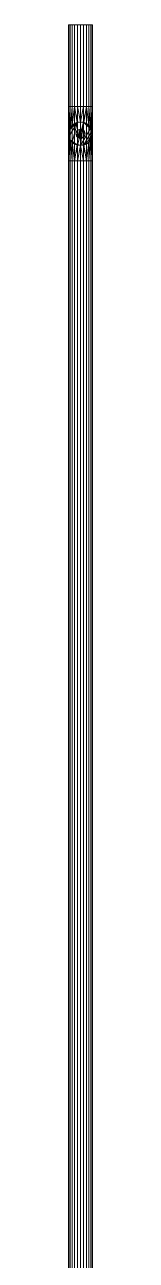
# Model space of a CAD drawing. Header units: inches. Extents: x -3325 to -59, y 5 to 733.
# Drawn here: x -514.2 to -512.9, y 465.8 to 533.8 of the extents above; entities that cross this region are included whole.
import ezdxf

# ---------------------------------------------------------------- set-up
doc = ezdxf.new("R2010")
doc.units = ezdxf.units.IN
doc.header["$MEASUREMENT"] = 0
doc.layers.add('F-SPRN', color=10, linetype='Continuous', lineweight=9)
doc.layers.add('P-PIPE', color=10, linetype='Continuous', lineweight=9)

# ---------------------------------------------------------------- blocks, each defined once
blk = doc.blocks.new('Sprinkler - Pendent_up - 1_2_ Pendent-388337-06 - Fifth Level')
at = {"layer": 'F-SPRN'}
mesh = blk.add_polyface(dxfattribs=at)
corners = [(0, 0.25), (-0.065, 0.241), (-0.125, 0.217), (-0.177, 0.177), (-0.217, 0.125), (-0.241, 0.065), (-0.25, 0), (-0.241, -0.065), (-0.217, -0.125), (-0.177, -0.177), (-0.125, -0.217), (-0.065, -0.241), (0, -0.25), (0.065, -0.241), (0.125, -0.217), (0.177, -0.177), (0.217, -0.125), (0.241, -0.065), (0.25, 0), (0.241, 0.065), (0.217, 0.125), (0.177, 0.177), (0.125, 0.217), (0.065, 0.241)]
mesh.append_faces([[corners[k] for k in face] for face in [(3, 1, 2), (17, 15, 16)]], dxfattribs={"vtx0": -1})
mesh.append_faces([[corners[k] for k in face] for face in [(0, 13, 17, 18)]], dxfattribs={"vtx0": -1, "vtx1": -1, "vtx3": -1})
mesh.append_faces([[corners[k] for k in face] for face in [(11, 0, 1, 3)]], dxfattribs={"vtx0": -1, "vtx2": -1, "vtx3": -1})
mesh.append_faces([[corners[k] for k in face] for face in [(0, 11, 12, 13)]], dxfattribs={"vtx0": -1, "vtx3": -1})
mesh.append_faces([[corners[k] for k in face] for face in [(9, 10, 6)]], dxfattribs={"vtx1": -1, "vtx2": -1})
mesh.append_faces([[corners[k] for k in face] for face in [(10, 11, 3, 6), (20, 21, 0, 18)]], dxfattribs={"vtx1": -1, "vtx2": -1, "vtx3": -1})
mesh.append_faces([[corners[k] for k in face] for face in [(7, 8, 9, 6), (4, 5, 6, 3), (22, 23, 0, 21), (18, 19, 20)]], dxfattribs={"vtx2": -1})
mesh.append_faces([[corners[k] for k in face] for face in [(13, 14, 15, 17)]], dxfattribs={"vtx2": -1, "vtx3": -1})
mesh = blk.add_polyface(dxfattribs=at)
corners = [(0, 0.25, -2.125), (0.065, 0.241, -2.125), (0.125, 0.217, -2.125), (0.177, 0.177, -2.125), (0.217, 0.125, -2.125), (0.241, 0.065, -2.125), (0.25, 0, -2.125), (0.241, -0.065, -2.125), (0.217, -0.125, -2.125), (0.177, -0.177, -2.125), (0.125, -0.217, -2.125), (0.065, -0.241, -2.125), (0, -0.25, -2.125), (-0.065, -0.241, -2.125), (-0.125, -0.217, -2.125), (-0.177, -0.177, -2.125), (-0.217, -0.125, -2.125), (-0.241, -0.065, -2.125), (-0.25, 0, -2.125), (-0.241, 0.065, -2.125), (-0.217, 0.125, -2.125), (-0.177, 0.177, -2.125), (-0.125, 0.217, -2.125), (-0.065, 0.241, -2.125)]
mesh.append_faces([[corners[k] for k in face] for face in [(9, 7, 8), (13, 11, 12)]], dxfattribs={"vtx0": -1})
mesh.append_faces([[corners[k] for k in face] for face in [(4, 0, 3)]], dxfattribs={"vtx0": -1, "vtx1": -1})
mesh.append_faces([[corners[k] for k in face] for face in [(0, 11, 13, 23), (13, 18, 21)]], dxfattribs={"vtx0": -1, "vtx1": -1, "vtx2": -1})
mesh.append_faces([[corners[k] for k in face] for face in [(7, 11, 0, 4)]], dxfattribs={"vtx0": -1, "vtx1": -1, "vtx2": -1, "vtx3": -1})
mesh.append_faces([[corners[k] for k in face] for face in [(6, 7, 4, 5)]], dxfattribs={"vtx1": -1})
mesh.append_faces([[corners[k] for k in face] for face in [(13, 14, 17, 18)]], dxfattribs={"vtx1": -1, "vtx3": -1})
mesh.append_faces([[corners[k] for k in face] for face in [(15, 16, 17, 14)]], dxfattribs={"vtx2": -1})
mesh.append_faces([[corners[k] for k in face] for face in [(9, 10, 11, 7), (21, 22, 23, 13)]], dxfattribs={"vtx2": -1, "vtx3": -1})
mesh.append_faces([[corners[k] for k in face] for face in [(0, 1, 2, 3), (18, 19, 20, 21)]], dxfattribs={"vtx3": -1})
mesh = blk.add_polyface(dxfattribs=at)
corners = [(0, -0.25), (-0.065, -0.241), (-0.125, -0.217), (-0.177, -0.177), (-0.217, -0.125), (-0.241, -0.065), (-0.25, 0), (-0.241, 0.065), (-0.217, 0.125), (-0.177, 0.177), (-0.125, 0.217), (-0.065, 0.241), (0, 0.25), (0, 0.25, -2.125), (-0.065, 0.241, -2.125), (-0.125, 0.217, -2.125), (-0.177, 0.177, -2.125), (-0.217, 0.125, -2.125), (-0.241, 0.065, -2.125), (-0.25, 0, -2.125), (-0.241, -0.065, -2.125), (-0.217, -0.125, -2.125), (-0.177, -0.177, -2.125), (-0.125, -0.217, -2.125), (-0.065, -0.241, -2.125), (0, -0.25, -2.125)]
mesh.append_faces([[corners[k] for k in face] for face in [(13, 14, 11, 12), (0, 1, 24, 25)]], dxfattribs={"vtx1": -1})
mesh.append_faces([[corners[k] for k in face] for face in [(14, 15, 10, 11), (16, 17, 8, 9), (15, 16, 9, 10), (17, 18, 7, 8), (6, 7, 18, 19), (19, 20, 5, 6), (20, 21, 4, 5), (22, 23, 2, 3), (21, 22, 3, 4), (23, 24, 1, 2)]], dxfattribs={"vtx1": -1, "vtx3": -1})
mesh = blk.add_polyface(dxfattribs=at)
corners = [(0, 0.25), (0.065, 0.241), (0.125, 0.217), (0.177, 0.177), (0.217, 0.125), (0.241, 0.065), (0.25, 0), (0.241, -0.065), (0.217, -0.125), (0.177, -0.177), (0.125, -0.217), (0.065, -0.241), (0, -0.25), (0, -0.25, -2.125), (0.065, -0.241, -2.125), (0.125, -0.217, -2.125), (0.177, -0.177, -2.125), (0.217, -0.125, -2.125), (0.241, -0.065, -2.125), (0.25, 0, -2.125), (0.241, 0.065, -2.125), (0.217, 0.125, -2.125), (0.177, 0.177, -2.125), (0.125, 0.217, -2.125), (0.065, 0.241, -2.125), (0, 0.25, -2.125)]
mesh.append_faces([[corners[k] for k in face] for face in [(13, 14, 11, 12), (0, 1, 24, 25)]], dxfattribs={"vtx1": -1})
mesh.append_faces([[corners[k] for k in face] for face in [(14, 15, 10, 11), (16, 17, 8, 9), (15, 16, 9, 10), (17, 18, 7, 8), (6, 7, 18, 19), (19, 20, 5, 6), (20, 21, 4, 5), (22, 23, 2, 3), (21, 22, 3, 4), (23, 24, 1, 2)]], dxfattribs={"vtx1": -1, "vtx3": -1})
blk = doc.blocks.new('Tee - Welded - Generic - Standard-1086689-06 - Fifth Level')
at = {"layer": 'P-PIPE'}
mesh = blk.add_polyface(dxfattribs=at)
corners = [(-1.496, -0.657), (-1.496, -0.635, 0.17), (-1.496, -0.569, 0.329), (-1.496, -0.465, 0.465), (-1.496, -0.329, 0.569), (-1.496, -0.17, 0.635), (-1.496, 0, 0.657), (-1.496, 0.17, 0.635), (-1.496, 0.329, 0.569), (-1.496, 0.465, 0.465), (-1.496, 0.569, 0.329), (-1.496, 0.635, 0.17), (-1.496, 0.657), (-1.496, 0.635, -0.17), (-1.496, 0.569, -0.329), (-1.496, 0.465, -0.465), (-1.496, 0.329, -0.569), (-1.496, 0.17, -0.635), (-1.496, 0, -0.657), (-1.496, -0.17, -0.635), (-1.496, -0.329, -0.569), (-1.496, -0.465, -0.465), (-1.496, -0.569, -0.329), (-1.496, -0.635, -0.17)]
mesh.append_faces([[corners[k] for k in face] for face in [(20, 17, 18, 19)]], dxfattribs={"vtx0": -1})
mesh.append_faces([[corners[k] for k in face] for face in [(23, 17, 20), (11, 23, 8, 10)]], dxfattribs={"vtx0": -1, "vtx1": -1, "vtx2": -1})
mesh.append_faces([[corners[k] for k in face] for face in [(17, 23, 11, 14)]], dxfattribs={"vtx0": -1, "vtx1": -1, "vtx2": -1, "vtx3": -1})
mesh.append_faces([[corners[k] for k in face] for face in [(16, 17, 14, 15), (9, 10, 8)]], dxfattribs={"vtx1": -1})
mesh.append_faces([[corners[k] for k in face] for face in [(7, 8, 3, 6)]], dxfattribs={"vtx1": -1, "vtx2": -1})
mesh.append_faces([[corners[k] for k in face] for face in [(23, 0, 3, 8)]], dxfattribs={"vtx1": -1, "vtx2": -1, "vtx3": -1})
mesh.append_faces([[corners[k] for k in face] for face in [(12, 13, 14, 11)]], dxfattribs={"vtx2": -1})
mesh.append_faces([[corners[k] for k in face] for face in [(20, 21, 22, 23), (0, 1, 2, 3), (3, 4, 5, 6)]], dxfattribs={"vtx3": -1})
mesh = blk.add_polyface(dxfattribs=at)
corners = [(-1.496, 0.657), (-1.496, 0.635, 0.17), (-1.496, 0.569, 0.329), (-1.496, 0.465, 0.465), (-1.496, 0.329, 0.569), (-1.496, 0.17, 0.635), (-1.496, 0, 0.657), (-1.496, -0.17, 0.635), (-1.496, -0.329, 0.569), (-1.496, -0.465, 0.465), (-1.496, -0.569, 0.329), (-1.496, -0.635, 0.17), (-1.496, -0.657), (-0.657, -0.657), (-0.634, -0.634, 0.175), (-0.569, -0.569, 0.329), (-0.477, -0.477, 0.452), (-0.369, -0.369, 0.545), (-0.25, -0.25, 0.608), (-0.126, -0.126, 0.645), (0, 0, 0.657), (0.126, -0.126, 0.645), (0.25, -0.25, 0.608), (0.369, -0.369, 0.545), (0.477, -0.477, 0.452), (0.569, -0.569, 0.329), (0.634, -0.634, 0.175), (0.657, -0.657), (1.496, -0.657), (1.496, -0.635, 0.17), (1.496, -0.569, 0.329), (1.496, -0.465, 0.465), (1.496, -0.329, 0.569), (1.496, -0.17, 0.635), (1.496, 0, 0.657), (1.496, 0.17, 0.635), (1.496, 0.329, 0.569), (1.496, 0.465, 0.465), (1.496, 0.569, 0.329), (1.496, 0.635, 0.17), (1.496, 0.657)]
mesh.append_faces([[corners[k] for k in face] for face in [(13, 11, 12)]], dxfattribs={"vtx0": -1})
mesh.append_faces([[corners[k] for k in face] for face in [(27, 29, 26), (25, 30, 24), (11, 14, 10), (9, 17, 8), (16, 10, 15), (23, 32, 22), (21, 34, 20), (22, 33, 21), (33, 22, 32), (19, 7, 18), (7, 19, 6)]], dxfattribs={"vtx0": -1, "vtx1": -1})
mesh.append_faces([[corners[k] for k in face] for face in [(30, 25, 26), (24, 30, 31), (8, 17, 18), (21, 33, 34), (18, 7, 8), (20, 5, 6)]], dxfattribs={"vtx0": -1, "vtx2": -1})
mesh.append_faces([[corners[k] for k in face] for face in [(20, 34, 35, 5)]], dxfattribs={"vtx0": -1, "vtx2": -1, "vtx3": -1})
mesh.append_faces([[corners[k] for k in face] for face in [(28, 29, 27)]], dxfattribs={"vtx1": -1})
mesh.append_faces([[corners[k] for k in face] for face in [(29, 30, 26), (31, 32, 23), (23, 24, 31), (13, 14, 11), (14, 15, 10), (16, 17, 9), (9, 10, 16), (19, 20, 6)]], dxfattribs={"vtx1": -1, "vtx2": -1})
mesh.append_faces([[corners[k] for k in face] for face in [(38, 39, 1, 2), (36, 37, 3, 4), (37, 38, 2, 3), (35, 36, 4, 5)]], dxfattribs={"vtx1": -1, "vtx3": -1})
mesh.append_faces([[corners[k] for k in face] for face in [(39, 40, 0, 1)]], dxfattribs={"vtx3": -1})
mesh = blk.add_polyface(dxfattribs=at)
corners = [(-1.496, -0.657), (-1.496, -0.635, -0.17), (-1.496, -0.569, -0.329), (-1.496, -0.465, -0.465), (-1.496, -0.329, -0.569), (-1.496, -0.17, -0.635), (-1.496, 0, -0.657), (-1.496, 0.17, -0.635), (-1.496, 0.329, -0.569), (-1.496, 0.465, -0.465), (-1.496, 0.569, -0.329), (-1.496, 0.635, -0.17), (-1.496, 0.657), (1.496, 0.657), (1.496, 0.635, -0.17), (1.496, 0.569, -0.329), (1.496, 0.465, -0.465), (1.496, 0.329, -0.569), (1.496, 0.17, -0.635), (1.496, 0, -0.657), (1.496, -0.17, -0.635), (1.496, -0.329, -0.569), (1.496, -0.465, -0.465), (1.496, -0.569, -0.329), (1.496, -0.635, -0.17), (1.496, -0.657), (0.657, -0.657), (0.634, -0.634, -0.175), (0.569, -0.569, -0.329), (0.477, -0.477, -0.452), (0.369, -0.369, -0.545), (0.25, -0.25, -0.608), (0.126, -0.126, -0.645), (0, 0, -0.657), (-0.126, -0.126, -0.645), (-0.25, -0.25, -0.608), (-0.369, -0.369, -0.545), (-0.477, -0.477, -0.452), (-0.569, -0.569, -0.329), (-0.634, -0.634, -0.175), (-0.657, -0.657)]
mesh.append_faces([[corners[k] for k in face] for face in [(1, 40, 0)]], dxfattribs={"vtx0": -1})
mesh.append_faces([[corners[k] for k in face] for face in [(33, 19, 32), (6, 34, 5), (32, 20, 31), (24, 27, 23), (27, 24, 26), (36, 4, 35), (3, 37, 2), (38, 2, 37), (21, 31, 20)]], dxfattribs={"vtx0": -1, "vtx1": -1})
mesh.append_faces([[corners[k] for k in face] for face in [(35, 4, 5), (6, 33, 34), (23, 28, 29), (29, 22, 23), (21, 30, 31), (23, 27, 28), (36, 3, 4), (3, 36, 37), (39, 1, 2)]], dxfattribs={"vtx0": -1, "vtx2": -1})
mesh.append_faces([[corners[k] for k in face] for face in [(13, 14, 11, 12)]], dxfattribs={"vtx1": -1})
mesh.append_faces([[corners[k] for k in face] for face in [(19, 20, 32), (34, 35, 5), (6, 7, 33), (21, 22, 30), (29, 30, 22), (39, 40, 1), (38, 39, 2)]], dxfattribs={"vtx1": -1, "vtx2": -1})
mesh.append_faces([[corners[k] for k in face] for face in [(18, 19, 33, 7)]], dxfattribs={"vtx1": -1, "vtx2": -1, "vtx3": -1})
mesh.append_faces([[corners[k] for k in face] for face in [(15, 16, 9, 10), (14, 15, 10, 11), (16, 17, 8, 9), (17, 18, 7, 8)]], dxfattribs={"vtx1": -1, "vtx3": -1})
mesh.append_faces([[corners[k] for k in face] for face in [(24, 25, 26)]], dxfattribs={"vtx2": -1})
mesh = blk.add_polyface(dxfattribs=at)
corners = [(1.496, -0.657), (1.496, -0.635, -0.17), (1.496, -0.569, -0.329), (1.496, -0.465, -0.465), (1.496, -0.329, -0.569), (1.496, -0.17, -0.635), (1.496, 0, -0.657), (1.496, 0.17, -0.635), (1.496, 0.329, -0.569), (1.496, 0.465, -0.465), (1.496, 0.569, -0.329), (1.496, 0.635, -0.17), (1.496, 0.657), (1.496, 0.635, 0.17), (1.496, 0.569, 0.329), (1.496, 0.465, 0.465), (1.496, 0.329, 0.569), (1.496, 0.17, 0.635), (1.496, 0, 0.657), (1.496, -0.17, 0.635), (1.496, -0.329, 0.569), (1.496, -0.465, 0.465), (1.496, -0.569, 0.329), (1.496, -0.635, 0.17)]
mesh.append_faces([[corners[k] for k in face] for face in [(7, 5, 6), (10, 8, 9), (4, 2, 3), (16, 14, 15), (23, 21, 22)]], dxfattribs={"vtx0": -1})
mesh.append_faces([[corners[k] for k in face] for face in [(1, 5, 0)]], dxfattribs={"vtx0": -1, "vtx1": -1})
mesh.append_faces([[corners[k] for k in face] for face in [(5, 10, 11, 0), (23, 12, 13, 21)]], dxfattribs={"vtx0": -1, "vtx2": -1, "vtx3": -1})
mesh.append_faces([[corners[k] for k in face] for face in [(21, 16, 17, 18)]], dxfattribs={"vtx0": -1, "vtx3": -1})
mesh.append_faces([[corners[k] for k in face] for face in [(7, 8, 10, 5), (13, 14, 16, 21)]], dxfattribs={"vtx1": -1, "vtx2": -1, "vtx3": -1})
mesh.append_faces([[corners[k] for k in face] for face in [(4, 5, 1, 2), (23, 0, 11, 12)]], dxfattribs={"vtx1": -1, "vtx3": -1})
mesh.append_faces([[corners[k] for k in face] for face in [(19, 20, 21, 18)]], dxfattribs={"vtx2": -1})
mesh = blk.add_polyface(dxfattribs=at)
corners = [(-0.657, -1.496), (-0.635, -1.496, 0.17), (-0.569, -1.496, 0.329), (-0.465, -1.496, 0.465), (-0.329, -1.496, 0.569), (-0.17, -1.496, 0.635), (0, -1.496, 0.657), (0.17, -1.496, 0.635), (0.329, -1.496, 0.569), (0.465, -1.496, 0.465), (0.569, -1.496, 0.329), (0.635, -1.496, 0.17), (0.657, -1.496), (0.657, -0.657), (0.634, -0.634, 0.175), (0.569, -0.569, 0.329), (0.477, -0.477, 0.452), (0.369, -0.369, 0.545), (0.25, -0.25, 0.608), (0.126, -0.126, 0.645), (0, 0, 0.657), (-0.126, -0.126, 0.645), (-0.25, -0.25, 0.608), (-0.369, -0.369, 0.545), (-0.477, -0.477, 0.452), (-0.569, -0.569, 0.329), (-0.634, -0.634, 0.175), (-0.657, -0.657)]
mesh.append_faces([[corners[k] for k in face] for face in [(13, 11, 12)]], dxfattribs={"vtx0": -1})
mesh.append_faces([[corners[k] for k in face] for face in [(22, 5, 21), (24, 3, 23), (8, 18, 7), (17, 9, 16)]], dxfattribs={"vtx0": -1, "vtx1": -1})
mesh.append_faces([[corners[k] for k in face] for face in [(24, 2, 3), (26, 1, 2), (22, 4, 5), (6, 20, 21), (21, 5, 6), (19, 6, 7), (16, 9, 10), (17, 8, 9), (6, 19, 20)]], dxfattribs={"vtx0": -1, "vtx2": -1})
mesh.append_faces([[corners[k] for k in face] for face in [(26, 27, 1), (3, 4, 23), (25, 26, 2), (24, 25, 2), (22, 23, 4), (10, 11, 14), (18, 19, 7), (17, 18, 8), (13, 14, 11), (15, 16, 10), (14, 15, 10)]], dxfattribs={"vtx1": -1, "vtx2": -1})
mesh.append_faces([[corners[k] for k in face] for face in [(27, 0, 1)]], dxfattribs={"vtx2": -1})
mesh = blk.add_polyface(dxfattribs=at)
corners = [(0.657, -1.496), (0.635, -1.496, -0.17), (0.569, -1.496, -0.329), (0.465, -1.496, -0.465), (0.329, -1.496, -0.569), (0.17, -1.496, -0.635), (0, -1.496, -0.657), (-0.17, -1.496, -0.635), (-0.329, -1.496, -0.569), (-0.465, -1.496, -0.465), (-0.569, -1.496, -0.329), (-0.635, -1.496, -0.17), (-0.657, -1.496), (-0.657, -0.657), (-0.634, -0.634, -0.175), (-0.569, -0.569, -0.329), (-0.477, -0.477, -0.452), (-0.369, -0.369, -0.545), (-0.25, -0.25, -0.608), (-0.126, -0.126, -0.645), (0, 0, -0.657), (0.126, -0.126, -0.645), (0.25, -0.25, -0.608), (0.369, -0.369, -0.545), (0.477, -0.477, -0.452), (0.569, -0.569, -0.329), (0.634, -0.634, -0.175), (0.657, -0.657)]
mesh.append_faces([[corners[k] for k in face] for face in [(13, 11, 12)]], dxfattribs={"vtx0": -1})
mesh.append_faces([[corners[k] for k in face] for face in [(22, 5, 21), (24, 3, 23), (8, 18, 7), (17, 9, 16)]], dxfattribs={"vtx0": -1, "vtx1": -1})
mesh.append_faces([[corners[k] for k in face] for face in [(24, 2, 3), (26, 1, 2), (22, 4, 5), (6, 20, 21), (21, 5, 6), (19, 6, 7), (16, 9, 10), (17, 8, 9), (6, 19, 20)]], dxfattribs={"vtx0": -1, "vtx2": -1})
mesh.append_faces([[corners[k] for k in face] for face in [(0, 1, 27)]], dxfattribs={"vtx1": -1})
mesh.append_faces([[corners[k] for k in face] for face in [(26, 27, 1), (3, 4, 23), (25, 26, 2), (24, 25, 2), (22, 23, 4), (10, 11, 14), (18, 19, 7), (17, 18, 8), (13, 14, 11), (15, 16, 10), (14, 15, 10)]], dxfattribs={"vtx1": -1, "vtx2": -1})
mesh = blk.add_polyface(dxfattribs=at)
corners = [(-0.657, -1.496), (-0.635, -1.496, -0.17), (-0.569, -1.496, -0.329), (-0.465, -1.496, -0.465), (-0.329, -1.496, -0.569), (-0.17, -1.496, -0.635), (0, -1.496, -0.657), (0.17, -1.496, -0.635), (0.329, -1.496, -0.569), (0.465, -1.496, -0.465), (0.569, -1.496, -0.329), (0.635, -1.496, -0.17), (0.657, -1.496), (0.635, -1.496, 0.17), (0.569, -1.496, 0.329), (0.465, -1.496, 0.465), (0.329, -1.496, 0.569), (0.17, -1.496, 0.635), (0, -1.496, 0.657), (-0.17, -1.496, 0.635), (-0.329, -1.496, 0.569), (-0.465, -1.496, 0.465), (-0.569, -1.496, 0.329), (-0.635, -1.496, 0.17)]
mesh.append_faces([[corners[k] for k in face] for face in [(16, 14, 15), (13, 11, 12)]], dxfattribs={"vtx0": -1})
mesh.append_faces([[corners[k] for k in face] for face in [(0, 3, 11, 13)]], dxfattribs={"vtx0": -1, "vtx1": -1, "vtx2": -1, "vtx3": -1})
mesh.append_faces([[corners[k] for k in face] for face in [(16, 0, 13, 14), (21, 0, 16, 17)]], dxfattribs={"vtx0": -1, "vtx1": -1, "vtx3": -1})
mesh.append_faces([[corners[k] for k in face] for face in [(5, 8, 9, 11)]], dxfattribs={"vtx0": -1, "vtx2": -1, "vtx3": -1})
mesh.append_faces([[corners[k] for k in face] for face in [(17, 18, 21)]], dxfattribs={"vtx1": -1, "vtx2": -1})
mesh.append_faces([[corners[k] for k in face] for face in [(6, 7, 8, 5), (9, 10, 11), (22, 23, 0, 21), (19, 20, 21, 18)]], dxfattribs={"vtx2": -1})
mesh.append_faces([[corners[k] for k in face] for face in [(3, 4, 5, 11)]], dxfattribs={"vtx2": -1, "vtx3": -1})
mesh.append_faces([[corners[k] for k in face] for face in [(0, 1, 2, 3)]], dxfattribs={"vtx3": -1})

msp = doc.modelspace()

# ---------------------------------------------------------------- linework, layer by layer
at = {"layer": 'P-PIPE', "color": 1}
for p, q in [((-513.562, 533.842, 1076), (-513.562, 529.339, 1076)), ((-513.562, 533.842, 1076), (-513.562, 529.339, 1076)), ((-513.562, 526.346, 1076), (-513.562, 529.339, 1076)), ((-513.562, 527.842, 1074.504), (-513.562, 527.842, 1071)), ((-513.562, 527.842, 1074.504), (-513.562, 527.842, 1071)), ((-513.562, 527.842, 1074.504), (-513.562, 527.842, 1076)), ((-513.562, 526.346, 1076), (-513.562, 400.819, 1076)), ((-513.562, 526.346, 1076), (-513.562, 400.819, 1076))]:
    msp.add_line(p, q, dxfattribs=at)

# ---------------------------------------------------------------- block references
at = {"layer": 'P-PIPE', "color": 1, "extrusion": (1, 0, 0)}
msp.add_blockref('Tee - Welded - Generic - Standard-1086689-06 - Fifth Level', (527.842, 1076, -513.562), dxfattribs=at)
at = {"layer": 'P-PIPE', "color": 1}
msp.add_blockref('Sprinkler - Pendent_up - 1_2_ Pendent-388337-06 - Fifth Level', (-513.562, 527.842, 1071), dxfattribs=at)

# ---------------------------------------------------------------- meshes
mesh = msp.add_polyface(dxfattribs=at)
corners = [(-514.22, 533.842, 1076), (-514.198, 533.842, 1076.17), (-514.132, 533.842, 1076.329), (-514.027, 533.842, 1076.465), (-513.891, 533.842, 1076.569), (-513.733, 533.842, 1076.635), (-513.562, 533.842, 1076.658), (-513.392, 533.842, 1076.635), (-513.234, 533.842, 1076.569), (-513.098, 533.842, 1076.465), (-512.993, 533.842, 1076.329), (-512.927, 533.842, 1076.17), (-512.905, 533.842, 1076), (-512.927, 533.842, 1075.83), (-512.993, 533.842, 1075.671), (-513.098, 533.842, 1075.535), (-513.234, 533.842, 1075.431), (-513.392, 533.842, 1075.365), (-513.562, 533.842, 1075.343), (-513.733, 533.842, 1075.365), (-513.891, 533.842, 1075.431), (-514.027, 533.842, 1075.535), (-514.132, 533.842, 1075.671), (-514.198, 533.842, 1075.83)]
mesh.append_faces([[corners[k] for k in face] for face in [(19, 17, 18), (13, 11, 12)]], dxfattribs={"vtx0": -1, "color": 1})
mesh.append_faces([[corners[k] for k in face] for face in [(11, 15, 3, 8), (21, 3, 15, 19)]], dxfattribs={"vtx0": -1, "vtx1": -1, "vtx2": -1, "vtx3": -1, "color": 1})
mesh.append_faces([[corners[k] for k in face] for face in [(20, 21, 19)]], dxfattribs={"vtx1": -1, "color": 1})
mesh.append_faces([[corners[k] for k in face] for face in [(23, 0, 1)]], dxfattribs={"vtx2": -1, "color": 1})
mesh.append_faces([[corners[k] for k in face] for face in [(3, 4, 5, 8), (1, 2, 3, 23), (21, 22, 23, 3), (13, 14, 15, 11), (15, 16, 17, 19)]], dxfattribs={"vtx2": -1, "vtx3": -1, "color": 1})
mesh.append_faces([[corners[k] for k in face] for face in [(5, 6, 7, 8), (8, 9, 10, 11)]], dxfattribs={"vtx3": -1, "color": 1})
mesh = msp.add_polyface(dxfattribs=at)
corners = [(-513.562, 533.842, 1076.658), (-513.733, 533.842, 1076.635), (-513.891, 533.842, 1076.569), (-514.027, 533.842, 1076.465), (-514.132, 533.842, 1076.329), (-514.198, 533.842, 1076.17), (-514.22, 533.842, 1076), (-514.22, 529.339, 1076), (-514.198, 529.339, 1076.17), (-514.132, 529.339, 1076.329), (-514.027, 529.339, 1076.465), (-513.891, 529.339, 1076.569), (-513.733, 529.339, 1076.635), (-513.562, 529.339, 1076.658)]
mesh.append_faces([[corners[k] for k in face] for face in [(7, 8, 5, 6)]], dxfattribs={"vtx1": -1, "color": 1})
mesh.append_faces([[corners[k] for k in face] for face in [(8, 9, 4, 5), (3, 4, 9, 10), (11, 12, 1, 2), (2, 3, 10, 11)]], dxfattribs={"vtx1": -1, "vtx3": -1, "color": 1})
mesh.append_faces([[corners[k] for k in face] for face in [(12, 13, 0, 1)]], dxfattribs={"vtx3": -1, "color": 1})
mesh = msp.add_polyface(dxfattribs=at)
corners = [(-514.22, 533.842, 1076), (-514.198, 533.842, 1075.83), (-514.132, 533.842, 1075.671), (-514.027, 533.842, 1075.535), (-513.891, 533.842, 1075.431), (-513.733, 533.842, 1075.365), (-513.562, 533.842, 1075.343), (-513.562, 529.339, 1075.343), (-513.733, 529.339, 1075.365), (-513.891, 529.339, 1075.431), (-514.027, 529.339, 1075.535), (-514.132, 529.339, 1075.671), (-514.198, 529.339, 1075.83), (-514.22, 529.339, 1076)]
mesh.append_faces([[corners[k] for k in face] for face in [(7, 8, 5, 6)]], dxfattribs={"vtx1": -1, "color": 1})
mesh.append_faces([[corners[k] for k in face] for face in [(8, 9, 4, 5), (3, 4, 9, 10), (11, 12, 1, 2), (2, 3, 10, 11)]], dxfattribs={"vtx1": -1, "vtx3": -1, "color": 1})
mesh.append_faces([[corners[k] for k in face] for face in [(12, 13, 0, 1)]], dxfattribs={"vtx3": -1, "color": 1})
mesh = msp.add_polyface(dxfattribs=at)
corners = [(-512.905, 533.842, 1076), (-512.927, 533.842, 1076.17), (-512.993, 533.842, 1076.329), (-513.098, 533.842, 1076.465), (-513.234, 533.842, 1076.569), (-513.392, 533.842, 1076.635), (-513.562, 533.842, 1076.658), (-513.562, 529.339, 1076.658), (-513.392, 529.339, 1076.635), (-513.234, 529.339, 1076.569), (-513.098, 529.339, 1076.465), (-512.993, 529.339, 1076.329), (-512.927, 529.339, 1076.17), (-512.905, 529.339, 1076)]
mesh.append_faces([[corners[k] for k in face] for face in [(7, 8, 5, 6)]], dxfattribs={"vtx1": -1, "color": 1})
mesh.append_faces([[corners[k] for k in face] for face in [(8, 9, 4, 5), (3, 4, 9, 10), (11, 12, 1, 2), (2, 3, 10, 11)]], dxfattribs={"vtx1": -1, "vtx3": -1, "color": 1})
mesh.append_faces([[corners[k] for k in face] for face in [(12, 13, 0, 1)]], dxfattribs={"vtx3": -1, "color": 1})
mesh = msp.add_polyface(dxfattribs=at)
corners = [(-513.562, 533.842, 1075.343), (-513.392, 533.842, 1075.365), (-513.234, 533.842, 1075.431), (-513.098, 533.842, 1075.535), (-512.993, 533.842, 1075.671), (-512.927, 533.842, 1075.83), (-512.905, 533.842, 1076), (-512.905, 529.339, 1076), (-512.927, 529.339, 1075.83), (-512.993, 529.339, 1075.671), (-513.098, 529.339, 1075.535), (-513.234, 529.339, 1075.431), (-513.392, 529.339, 1075.365), (-513.562, 529.339, 1075.343)]
mesh.append_faces([[corners[k] for k in face] for face in [(7, 8, 5, 6)]], dxfattribs={"vtx1": -1, "color": 1})
mesh.append_faces([[corners[k] for k in face] for face in [(8, 9, 4, 5), (3, 4, 9, 10), (11, 12, 1, 2), (2, 3, 10, 11)]], dxfattribs={"vtx1": -1, "vtx3": -1, "color": 1})
mesh.append_faces([[corners[k] for k in face] for face in [(12, 13, 0, 1)]], dxfattribs={"vtx3": -1, "color": 1})
mesh = msp.add_polyface(dxfattribs=at)
corners = [(-514.22, 529.339, 1076), (-514.198, 529.339, 1075.83), (-514.132, 529.339, 1075.671), (-514.027, 529.339, 1075.535), (-513.891, 529.339, 1075.431), (-513.733, 529.339, 1075.365), (-513.562, 529.339, 1075.343), (-513.392, 529.339, 1075.365), (-513.234, 529.339, 1075.431), (-513.098, 529.339, 1075.535), (-512.993, 529.339, 1075.671), (-512.927, 529.339, 1075.83), (-512.905, 529.339, 1076), (-512.927, 529.339, 1076.17), (-512.993, 529.339, 1076.329), (-513.098, 529.339, 1076.465), (-513.234, 529.339, 1076.569), (-513.392, 529.339, 1076.635), (-513.562, 529.339, 1076.658), (-513.733, 529.339, 1076.635), (-513.891, 529.339, 1076.569), (-514.027, 529.339, 1076.465), (-514.132, 529.339, 1076.329), (-514.198, 529.339, 1076.17)]
mesh.append_faces([[corners[k] for k in face] for face in [(5, 3, 4), (11, 9, 10), (9, 7, 8)]], dxfattribs={"vtx0": -1, "color": 1})
mesh.append_faces([[corners[k] for k in face] for face in [(21, 9, 13, 16), (9, 21, 3, 5)]], dxfattribs={"vtx0": -1, "vtx1": -1, "vtx2": -1, "vtx3": -1, "color": 1})
mesh.append_faces([[corners[k] for k in face] for face in [(17, 18, 19, 16), (14, 15, 16, 13), (23, 0, 1)]], dxfattribs={"vtx2": -1, "color": 1})
mesh.append_faces([[corners[k] for k in face] for face in [(19, 20, 21, 16), (21, 22, 23, 1), (1, 2, 3, 21), (5, 6, 7, 9), (11, 12, 13, 9)]], dxfattribs={"vtx2": -1, "vtx3": -1, "color": 1})
mesh = msp.add_polyface(dxfattribs=at)
corners = [(-512.905, 527.842, 1074.504), (-512.927, 528.013, 1074.504), (-512.993, 528.171, 1074.504), (-513.098, 528.307, 1074.504), (-513.234, 528.412, 1074.504), (-513.392, 528.478, 1074.504), (-513.562, 528.5, 1074.504), (-513.733, 528.478, 1074.504), (-513.891, 528.412, 1074.504), (-514.027, 528.307, 1074.504), (-514.132, 528.171, 1074.504), (-514.198, 528.013, 1074.504), (-514.22, 527.842, 1074.504), (-514.198, 527.672, 1074.504), (-514.132, 527.514, 1074.504), (-514.027, 527.378, 1074.504), (-513.891, 527.273, 1074.504), (-513.733, 527.207, 1074.504), (-513.562, 527.185, 1074.504), (-513.392, 527.207, 1074.504), (-513.234, 527.273, 1074.504), (-513.098, 527.378, 1074.504), (-512.993, 527.514, 1074.504), (-512.927, 527.672, 1074.504)]
mesh.append_faces([[corners[k] for k in face] for face in [(1, 19, 23, 0)]], dxfattribs={"vtx0": -1, "vtx1": -1, "color": 1})
mesh.append_faces([[corners[k] for k in face] for face in [(5, 17, 19, 1)]], dxfattribs={"vtx0": -1, "vtx1": -1, "vtx2": -1, "vtx3": -1, "color": 1})
mesh.append_faces([[corners[k] for k in face] for face in [(17, 7, 13, 14)]], dxfattribs={"vtx0": -1, "vtx1": -1, "vtx3": -1, "color": 1})
mesh.append_faces([[corners[k] for k in face] for face in [(11, 7, 8, 9)]], dxfattribs={"vtx0": -1, "vtx3": -1, "color": 1})
mesh.append_faces([[corners[k] for k in face] for face in [(20, 21, 19), (4, 5, 3), (10, 11, 9)]], dxfattribs={"vtx1": -1, "color": 1})
mesh.append_faces([[corners[k] for k in face] for face in [(17, 18, 19), (15, 16, 17, 14)]], dxfattribs={"vtx2": -1, "color": 1})
mesh.append_faces([[corners[k] for k in face] for face in [(21, 22, 23, 19), (1, 2, 3, 5), (11, 12, 13, 7), (5, 6, 7, 17)]], dxfattribs={"vtx2": -1, "vtx3": -1, "color": 1})
mesh = msp.add_polyface(dxfattribs=at)
corners = [(-512.905, 527.842, 1071), (-512.927, 527.672, 1071), (-512.993, 527.514, 1071), (-513.098, 527.378, 1071), (-513.234, 527.273, 1071), (-513.392, 527.207, 1071), (-513.562, 527.185, 1071), (-513.733, 527.207, 1071), (-513.891, 527.273, 1071), (-514.027, 527.378, 1071), (-514.132, 527.514, 1071), (-514.198, 527.672, 1071), (-514.22, 527.842, 1071), (-514.198, 528.013, 1071), (-514.132, 528.171, 1071), (-514.027, 528.307, 1071), (-513.891, 528.412, 1071), (-513.733, 528.478, 1071), (-513.562, 528.5, 1071), (-513.392, 528.478, 1071), (-513.234, 528.412, 1071), (-513.098, 528.307, 1071), (-512.993, 528.171, 1071), (-512.927, 528.013, 1071)]
mesh.append_faces([[corners[k] for k in face] for face in [(5, 3, 4), (23, 21, 22)]], dxfattribs={"vtx0": -1, "color": 1})
mesh.append_faces([[corners[k] for k in face] for face in [(1, 5, 23, 0), (17, 13, 16)]], dxfattribs={"vtx0": -1, "vtx1": -1, "color": 1})
mesh.append_faces([[corners[k] for k in face] for face in [(11, 17, 7, 10)]], dxfattribs={"vtx0": -1, "vtx1": -1, "vtx2": -1, "color": 1})
mesh.append_faces([[corners[k] for k in face] for face in [(5, 7, 19, 23)]], dxfattribs={"vtx0": -1, "vtx1": -1, "vtx2": -1, "vtx3": -1, "color": 1})
mesh.append_faces([[corners[k] for k in face] for face in [(5, 6, 7)]], dxfattribs={"vtx2": -1, "color": 1})
mesh.append_faces([[corners[k] for k in face] for face in [(1, 2, 3, 5), (19, 20, 21, 23), (11, 12, 13, 17), (17, 18, 19, 7)]], dxfattribs={"vtx2": -1, "vtx3": -1, "color": 1})
mesh.append_faces([[corners[k] for k in face] for face in [(7, 8, 9, 10), (13, 14, 15, 16)]], dxfattribs={"vtx3": -1, "color": 1})
mesh = msp.add_polyface(dxfattribs=at)
corners = [(-514.22, 527.842, 1074.504), (-514.198, 528.013, 1074.504), (-514.132, 528.171, 1074.504), (-514.027, 528.307, 1074.504), (-513.891, 528.412, 1074.504), (-513.733, 528.478, 1074.504), (-513.562, 528.5, 1074.504), (-513.562, 528.5, 1071), (-513.733, 528.478, 1071), (-513.891, 528.412, 1071), (-514.027, 528.307, 1071), (-514.132, 528.171, 1071), (-514.198, 528.013, 1071), (-514.22, 527.842, 1071)]
mesh.append_faces([[corners[k] for k in face] for face in [(7, 8, 5, 6)]], dxfattribs={"vtx1": -1, "color": 1})
mesh.append_faces([[corners[k] for k in face] for face in [(8, 9, 4, 5), (3, 4, 9, 10), (11, 12, 1, 2), (2, 3, 10, 11)]], dxfattribs={"vtx1": -1, "vtx3": -1, "color": 1})
mesh.append_faces([[corners[k] for k in face] for face in [(12, 13, 0, 1)]], dxfattribs={"vtx3": -1, "color": 1})
mesh = msp.add_polyface(dxfattribs=at)
corners = [(-513.562, 528.5, 1074.504), (-513.392, 528.478, 1074.504), (-513.234, 528.412, 1074.504), (-513.098, 528.307, 1074.504), (-512.993, 528.171, 1074.504), (-512.927, 528.013, 1074.504), (-512.905, 527.842, 1074.504), (-512.905, 527.842, 1071), (-512.927, 528.013, 1071), (-512.993, 528.171, 1071), (-513.098, 528.307, 1071), (-513.234, 528.412, 1071), (-513.392, 528.478, 1071), (-513.562, 528.5, 1071)]
mesh.append_faces([[corners[k] for k in face] for face in [(7, 8, 5, 6)]], dxfattribs={"vtx1": -1, "color": 1})
mesh.append_faces([[corners[k] for k in face] for face in [(8, 9, 4, 5), (3, 4, 9, 10), (11, 12, 1, 2), (2, 3, 10, 11)]], dxfattribs={"vtx1": -1, "vtx3": -1, "color": 1})
mesh.append_faces([[corners[k] for k in face] for face in [(12, 13, 0, 1)]], dxfattribs={"vtx3": -1, "color": 1})
mesh = msp.add_polyface(dxfattribs=at)
corners = [(-513.562, 527.185, 1074.504), (-513.733, 527.207, 1074.504), (-513.891, 527.273, 1074.504), (-514.027, 527.378, 1074.504), (-514.132, 527.514, 1074.504), (-514.198, 527.672, 1074.504), (-514.22, 527.842, 1074.504), (-514.22, 527.842, 1071), (-514.198, 527.672, 1071), (-514.132, 527.514, 1071), (-514.027, 527.378, 1071), (-513.891, 527.273, 1071), (-513.733, 527.207, 1071), (-513.562, 527.185, 1071)]
mesh.append_faces([[corners[k] for k in face] for face in [(7, 8, 5, 6)]], dxfattribs={"vtx1": -1, "color": 1})
mesh.append_faces([[corners[k] for k in face] for face in [(8, 9, 4, 5), (3, 4, 9, 10), (11, 12, 1, 2), (2, 3, 10, 11)]], dxfattribs={"vtx1": -1, "vtx3": -1, "color": 1})
mesh.append_faces([[corners[k] for k in face] for face in [(12, 13, 0, 1)]], dxfattribs={"vtx3": -1, "color": 1})
mesh = msp.add_polyface(dxfattribs=at)
corners = [(-512.905, 527.842, 1074.504), (-512.927, 527.672, 1074.504), (-512.993, 527.514, 1074.504), (-513.098, 527.378, 1074.504), (-513.234, 527.273, 1074.504), (-513.392, 527.207, 1074.504), (-513.562, 527.185, 1074.504), (-513.562, 527.185, 1071), (-513.392, 527.207, 1071), (-513.234, 527.273, 1071), (-513.098, 527.378, 1071), (-512.993, 527.514, 1071), (-512.927, 527.672, 1071), (-512.905, 527.842, 1071)]
mesh.append_faces([[corners[k] for k in face] for face in [(7, 8, 5, 6)]], dxfattribs={"vtx1": -1, "color": 1})
mesh.append_faces([[corners[k] for k in face] for face in [(8, 9, 4, 5), (3, 4, 9, 10), (11, 12, 1, 2), (2, 3, 10, 11)]], dxfattribs={"vtx1": -1, "vtx3": -1, "color": 1})
mesh.append_faces([[corners[k] for k in face] for face in [(12, 13, 0, 1)]], dxfattribs={"vtx3": -1, "color": 1})
mesh = msp.add_polyface(dxfattribs=at)
corners = [(-514.22, 526.346, 1076), (-514.198, 526.346, 1076.17), (-514.132, 526.346, 1076.329), (-514.027, 526.346, 1076.465), (-513.891, 526.346, 1076.569), (-513.733, 526.346, 1076.635), (-513.562, 526.346, 1076.658), (-513.392, 526.346, 1076.635), (-513.234, 526.346, 1076.569), (-513.098, 526.346, 1076.465), (-512.993, 526.346, 1076.329), (-512.927, 526.346, 1076.17), (-512.905, 526.346, 1076), (-512.927, 526.346, 1075.83), (-512.993, 526.346, 1075.671), (-513.098, 526.346, 1075.535), (-513.234, 526.346, 1075.431), (-513.392, 526.346, 1075.365), (-513.562, 526.346, 1075.343), (-513.733, 526.346, 1075.365), (-513.891, 526.346, 1075.431), (-514.027, 526.346, 1075.535), (-514.132, 526.346, 1075.671), (-514.198, 526.346, 1075.83)]
mesh.append_faces([[corners[k] for k in face] for face in [(19, 17, 18), (13, 11, 12)]], dxfattribs={"vtx0": -1, "color": 1})
mesh.append_faces([[corners[k] for k in face] for face in [(11, 15, 3, 8), (21, 3, 15, 19)]], dxfattribs={"vtx0": -1, "vtx1": -1, "vtx2": -1, "vtx3": -1, "color": 1})
mesh.append_faces([[corners[k] for k in face] for face in [(20, 21, 19)]], dxfattribs={"vtx1": -1, "color": 1})
mesh.append_faces([[corners[k] for k in face] for face in [(23, 0, 1)]], dxfattribs={"vtx2": -1, "color": 1})
mesh.append_faces([[corners[k] for k in face] for face in [(3, 4, 5, 8), (1, 2, 3, 23), (21, 22, 23, 3), (13, 14, 15, 11), (15, 16, 17, 19)]], dxfattribs={"vtx2": -1, "vtx3": -1, "color": 1})
mesh.append_faces([[corners[k] for k in face] for face in [(5, 6, 7, 8), (8, 9, 10, 11)]], dxfattribs={"vtx3": -1, "color": 1})
mesh = msp.add_polyface(dxfattribs=at)
corners = [(-513.562, 526.346, 1076.658), (-513.733, 526.346, 1076.635), (-513.891, 526.346, 1076.569), (-514.027, 526.346, 1076.465), (-514.132, 526.346, 1076.329), (-514.198, 526.346, 1076.17), (-514.22, 526.346, 1076), (-514.22, 400.819, 1076), (-514.198, 400.819, 1076.17), (-514.132, 400.819, 1076.329), (-514.027, 400.819, 1076.465), (-513.891, 400.819, 1076.569), (-513.733, 400.819, 1076.635), (-513.562, 400.819, 1076.658)]
mesh.append_faces([[corners[k] for k in face] for face in [(8, 9, 4, 5), (3, 4, 9, 10), (11, 12, 1, 2), (2, 3, 10, 11)]], dxfattribs={"vtx1": -1, "vtx3": -1, "color": 1})
mesh.append_faces([[corners[k] for k in face] for face in [(6, 7, 8, 5)]], dxfattribs={"vtx2": -1, "color": 1})
mesh.append_faces([[corners[k] for k in face] for face in [(12, 13, 0, 1)]], dxfattribs={"vtx3": -1, "color": 1})
mesh = msp.add_polyface(dxfattribs=at)
corners = [(-514.22, 526.346, 1076), (-514.198, 526.346, 1075.83), (-514.132, 526.346, 1075.671), (-514.027, 526.346, 1075.535), (-513.891, 526.346, 1075.431), (-513.733, 526.346, 1075.365), (-513.562, 526.346, 1075.343), (-513.562, 400.819, 1075.343), (-513.733, 400.819, 1075.365), (-513.891, 400.819, 1075.431), (-514.027, 400.819, 1075.535), (-514.132, 400.819, 1075.671), (-514.198, 400.819, 1075.83), (-514.22, 400.819, 1076)]
mesh.append_faces([[corners[k] for k in face] for face in [(7, 8, 5, 6)]], dxfattribs={"vtx1": -1, "color": 1})
mesh.append_faces([[corners[k] for k in face] for face in [(8, 9, 4, 5), (3, 4, 9, 10), (11, 12, 1, 2), (2, 3, 10, 11)]], dxfattribs={"vtx1": -1, "vtx3": -1, "color": 1})
mesh.append_faces([[corners[k] for k in face] for face in [(12, 13, 0, 1)]], dxfattribs={"vtx3": -1, "color": 1})
mesh = msp.add_polyface(dxfattribs=at)
corners = [(-512.905, 526.346, 1076), (-512.927, 526.346, 1076.17), (-512.993, 526.346, 1076.329), (-513.098, 526.346, 1076.465), (-513.234, 526.346, 1076.569), (-513.392, 526.346, 1076.635), (-513.562, 526.346, 1076.658), (-513.562, 400.819, 1076.658), (-513.392, 400.819, 1076.635), (-513.234, 400.819, 1076.569), (-513.098, 400.819, 1076.465), (-512.993, 400.819, 1076.329), (-512.927, 400.819, 1076.17), (-512.905, 400.819, 1076)]
mesh.append_faces([[corners[k] for k in face] for face in [(7, 8, 5, 6)]], dxfattribs={"vtx1": -1, "color": 1})
mesh.append_faces([[corners[k] for k in face] for face in [(8, 9, 4, 5), (3, 4, 9, 10), (11, 12, 1, 2), (2, 3, 10, 11)]], dxfattribs={"vtx1": -1, "vtx3": -1, "color": 1})
mesh.append_faces([[corners[k] for k in face] for face in [(12, 13, 0, 1)]], dxfattribs={"vtx3": -1, "color": 1})
mesh = msp.add_polyface(dxfattribs=at)
corners = [(-513.562, 526.346, 1075.343), (-513.392, 526.346, 1075.365), (-513.234, 526.346, 1075.431), (-513.098, 526.346, 1075.535), (-512.993, 526.346, 1075.671), (-512.927, 526.346, 1075.83), (-512.905, 526.346, 1076), (-512.905, 400.819, 1076), (-512.927, 400.819, 1075.83), (-512.993, 400.819, 1075.671), (-513.098, 400.819, 1075.535), (-513.234, 400.819, 1075.431), (-513.392, 400.819, 1075.365), (-513.562, 400.819, 1075.343)]
mesh.append_faces([[corners[k] for k in face] for face in [(7, 8, 5, 6)]], dxfattribs={"vtx1": -1, "color": 1})
mesh.append_faces([[corners[k] for k in face] for face in [(8, 9, 4, 5), (3, 4, 9, 10), (11, 12, 1, 2), (2, 3, 10, 11)]], dxfattribs={"vtx1": -1, "vtx3": -1, "color": 1})
mesh.append_faces([[corners[k] for k in face] for face in [(12, 13, 0, 1)]], dxfattribs={"vtx3": -1, "color": 1})

doc.saveas('drawing.dxf')
